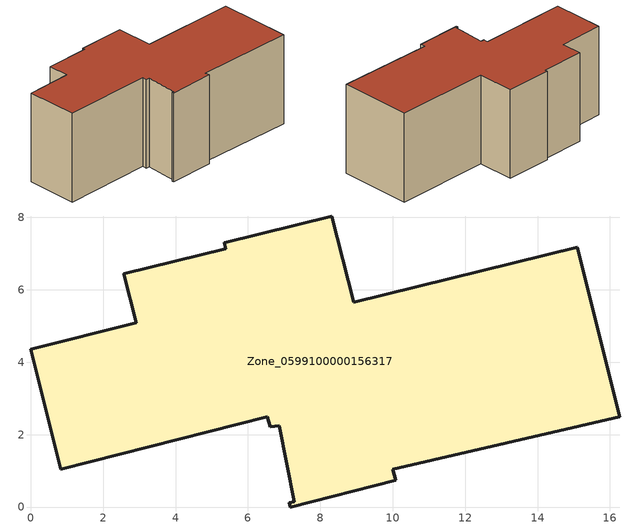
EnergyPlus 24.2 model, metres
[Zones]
Zone_0599100000156317
 floor ground (C_G): 7.28,0.14 6.86,2.25 6.61,2.21 6.54,2.49 0.83,1.05 0,4.36 2.91,5.08 2.57,6.44 5.39,7.14 5.35,7.3 8.32,8.04 8.92,5.66 15.1,7.18 16.27,2.49 10,1.05 10.08,0.74 7.17,0 7.14,0.12 z0
 wall outside (C_F): 8.92,5.66 8.32,8.04 5.35,7.3 5.39,7.14 2.57,6.44 2.91,5.08 0,4.36 0.83,1.05 6.54,2.49 6.61,2.21 6.86,2.25 7.28,0.14 7.14,0.12 7.17,0 10.08,0.74 10,1.05 16.27,2.49 15.1,7.18 8.92,5.66 z0:6.03
 roof outside (C_R): 6.61,2.21 6.86,2.25 7.28,0.14 7.14,0.12 7.17,0 10.08,0.74 10,1.05 16.27,2.49 15.1,7.18 8.92,5.66 8.32,8.04 5.35,7.3 5.39,7.14 2.57,6.44 2.91,5.08 0,4.36 0.83,1.05 6.54,2.49 z6.03
[BUILDING]
Pand.0599100000156317: North Axis=0; Terrain=City; Loads Convergence Tolerance Value=0.04; Temperature Convergence Tolerance Value=0.4; Solar Distribution=FullExterior; Maximum Number of Warmup Days=25; Minimum Number of Warmup Days=1
[Site:Location]
Rotterdam.The.Hague.AP_ZH_NLD Design_Conditions: Latitude=51.96; Longitude=4.45; Time Zone=1; Elevation=-4.5
[SITE:GROUNDTEMPERATURE:BUILDINGSURFACE]
18, 18, 18, 18, 18, 18, 18, 18, 18, 18, 18, 18
[MATERIAL] Thermal Absorptance=0.9; Solar Absorptance=0.7; Visible Absorptance=0.7
Name | Roughness | Thickness | Conductivity | Density | Specific Heat
G.TI.1965-1974 | MediumSmooth | 0.15 | 0.882353 | 540 | 1210
F.TI.1965-1974 | Rough | 0.3 | 0.697674 | 1920 | 840
R.TI.1965-1974 | MediumRough | 0.2 | 0.232558 | 1500 | 1000
[CONSTRUCTION]
C_G: G.TI.1965-1974
C_F: F.TI.1965-1974
C_R: R.TI.1965-1974
[ZONE]
Zone_0599100000156317: Type=1; Multiplier=1; Ceiling Height=Autocalculate; Volume=Autocalculate; Floor Area=autocalculate; Part of Total Floor Area=Yes
[ZONEINFILTRATION:DESIGNFLOWRATE]
Infil_Zone_0599100000156317: Zone or ZoneList or Space or SpaceList=Zone_0599100000156317; Schedule=AlwaysOn; Design Flow Rate Calculation Method=Flow/Area; Flow Rate per Floor Area=0.003; Constant Term Coefficient=1; Temperature Term Coefficient=0; Velocity Term Coefficient=0; Velocity Squared Term Coefficient=0
[HVACTEMPLATE:ZONE:IDEALLOADSAIRSYSTEM]
Zone_0599100000156317: Maximum Heating Supply Air Temperature=50; Minimum Cooling Supply Air Temperature=13; Maximum Heating Supply Air Humidity Ratio=0.0156; Minimum Cooling Supply Air Humidity Ratio=0.0077; Heating Limit=NoLimit; Cooling Limit=NoLimit; Dehumidification Control Type=ConstantSensibleHeatRatio; Cooling Sensible Heat Ratio=0.7; Dehumidification Setpoint=60; Humidification Control Type=None; Humidification Setpoint=30; Outdoor Air Method=None; Outdoor Air Flow Rate per Person=0.00944; Outdoor Air Flow Rate per Zone Floor Area=0; Outdoor Air Flow Rate per Zone=0; Demand Controlled Ventilation Type=None; Outdoor Air Economizer Type=NoEconomizer; Heat Recovery Type=None; Sensible Heat Recovery Effectiveness=0.7; Latent Heat Recovery Effectiveness=0.65
[ZONECONTROL:THERMOSTAT]
ThermostatControl_Zone_0599100000156317: Zone or ZoneList=Zone_0599100000156317; Control Type Schedule=DualSetpointControlType; Control 1=Thermostat_Zone_0599100000156317; Temperature Difference Between Cutout And Setpoint=0
[THERMOSTATSETPOINT:DUALSETPOINT]
Thermostat_Zone_0599100000156317: Heating Setpoint Temperature Schedule=HeatingSetpoint_Zone_0599100000156317; Cooling Setpoint Temperature Schedule=CoolingSetpoint_Zone_0599100000156317
[SCHEDULE:COMPACT]
HeatingSetpoint_Zone_0599100000156317: Through: 12/31, For: AllDays, Until: 24:00, 21
CoolingSetpoint_Zone_0599100000156317: Through: 12/31, For: AllDays, Until: 24:00, 24
DualSetpointControlType: Through: 12/31, For: AllDays, Until: 24:00, 4
AlwaysOn: Through: 12/31, For: AllDays, Until: 24:00, 1
